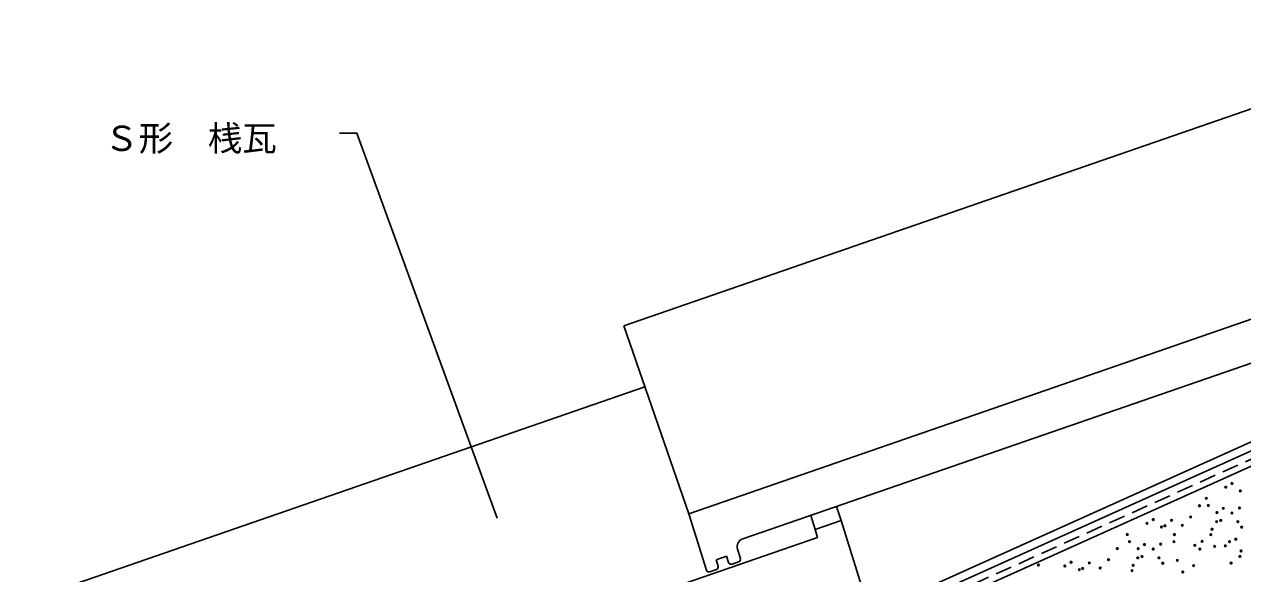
# Model space of a CAD drawing. Units: millimetres, scale not verified. Extents: x -1016 to 984, y -692 to 658.
# Drawn here: x -570.1 to -128.9, y -63.6 to 135.4 of the extents above; entities that cross this region are included whole.
import ezdxf
from ezdxf.enums import TextEntityAlignment as Align

# ---------------------------------------------------------------- set-up
doc = ezdxf.new("R2010")
doc.units = ezdxf.units.MM
doc.header["$LTSCALE"] = 5
doc.linetypes.add('DASHED1', pattern=[1.8, 1.2, -0.6])
for name, color, linetype in [('1-0', 7, 'Continuous'), ('1-1', 7, 'Continuous'), ('1-2', 3, 'Continuous'), ('1-3', 7, 'Continuous')]:
    doc.layers.add(name, color=color, linetype=linetype)
doc.styles.add('ＭＳ ゴシック', font='')
doc.styles.get('ＭＳ ゴシック').set_extended_font_data('MS Gothic')

msp = doc.modelspace()

# ---------------------------------------------------------------- linework, layer by layer
at = {"layer": '1-0'}
for p, q in [((-636.759, -249.031), (217.463, 135.368)), ((-636.759, -254.514), (217.463, 129.885)), ((-636.759, -245.742), (180.027, 121.812))]:
    msp.add_line(p, q, dxfattribs=at)
at = {"layer": '1-0', "color": 3, "linetype": 'DASHED1'}
msp.add_line((-636.759, -252.021), (217.463, 132.379), dxfattribs=at)
at = {"layer": '1-1'}
for centre in [(-132.748, -30.904), (-135.009, -32.26), (-129.734, -33.616), (-144.57, -39.016), (-142.093, -36.329), (-141.339, -38.891), (-135.913, -39.946), (-130.036, -39.795), (-161.299, -43.989), (-154.668, -44.291), (-147.735, -43.085), (-138.174, -41.453), (-136.818, -44.317), (-132.748, -41.604), (-163.56, -45.346), (-158.285, -46.702), (-157.079, -46.25), (-150.749, -46.099), (-139.983, -47.482), (-138.325, -44.769), (-130.639, -44.769), (-129.282, -46.728), (-170.643, -49.415), (-169.89, -51.977), (-164.464, -53.032), (-158.586, -52.881), (-153.764, -51.977), (-153.613, -49.415), (-143.6, -51.852), (-140.435, -49.441), (-133.653, -52.003), (-131.392, -51.099), (-174.31, -54.481), (-166.725, -54.539), (-165.368, -57.402), (-161.299, -54.69), (-146.228, -53.333), (-144.419, -54.69), (-139.078, -53.661), (-135.16, -53.51), (-129.916, -57.356), (-129.464, -55.396), (-202.861, -60.429), (-193.3, -60.81), (-191.039, -59.454), (-186.819, -61.715), (-184.408, -59.755), (-180.49, -61.564), (-177.475, -58.55), (-168.533, -60.567), (-166.875, -57.855), (-159.189, -57.855), (-157.833, -59.814), (-152.558, -58.759), (-146.68, -60.718), (-133.081, -59.767), (-188.025, -62.167), (-168.985, -62.527), (-150.599, -62.979)]:
    msp.add_circle(centre, 0.299, dxfattribs=at)
at = {"layer": '1-2', "color": 7}
for p, q in [((-108.263, 110.819), (-352.983, 26.148)), ((-329.441, -41.894), (-352.983, 26.148)), ((-345.363, 4.124), (-590.082, -80.547)), ((-274.313, -44.307), (-276.048, -39.293)), ((-283.768, -47.578), (-285.34, -42.508))]:
    msp.add_line(p, q, dxfattribs=at)
at = {"layer": '1-2'}
for p, q in [((-45.78, 56.249), (-329.441, -41.894)), ((-309.962, -51.027), (-41.337, 41.914)), ((-323.123, -62.281), (-329.441, -41.894)), ((-283.768, -47.578), (-274.313, -44.307)), ((-283.768, -47.578), (-282.88, -50.445)), ((-265.279, -73.455), (-274.313, -44.307)), ((-282.88, -50.445), (-566.54, -148.589)), ((-319.555, -58.59), (-315.773, -57.282)), ((-315.086, -59.5), (-315.773, -57.282)), ((-310.811, -58.09), (-311.846, -54.751)), ((-318.848, -60.871), (-319.555, -58.59)), ((-311.44, -59.331), (-313.803, -60.149)), ((-321.84, -62.93), (-319.476, -62.112))]:
    msp.add_line(p, q, dxfattribs=at)
for centre, radius, start, end in [((-308.981, -53.862), 3, 109.08588, 197.21983), ((-319.804, -61.167), 1, 289.08401, 17.21758), ((-314.13, -59.204), 1, 197.21756, 289.0885), ((-311.767, -58.386), 1, 289.0885, 17.21996), ((-322.167, -61.985), 1, 197.21655, 289.08514)]:
    msp.add_arc(centre, radius, start, end, dxfattribs=at)
at = {"layer": '1-3'}
msp.add_lwpolyline([(-398.909, -43.465), (-449.641, 95.919), (-456.011, 95.919)], dxfattribs=at)

# ---------------------------------------------------------------- texts
at = {"layer": '1-3', "style": 'ＭＳ ゴシック'}
msp.add_text('Ｓ形\u3000桟瓦', height=9.164, dxfattribs=at).set_placement((-541.161, 86.765), align=Align.BOTTOM_LEFT)

doc.saveas('drawing.dxf')
